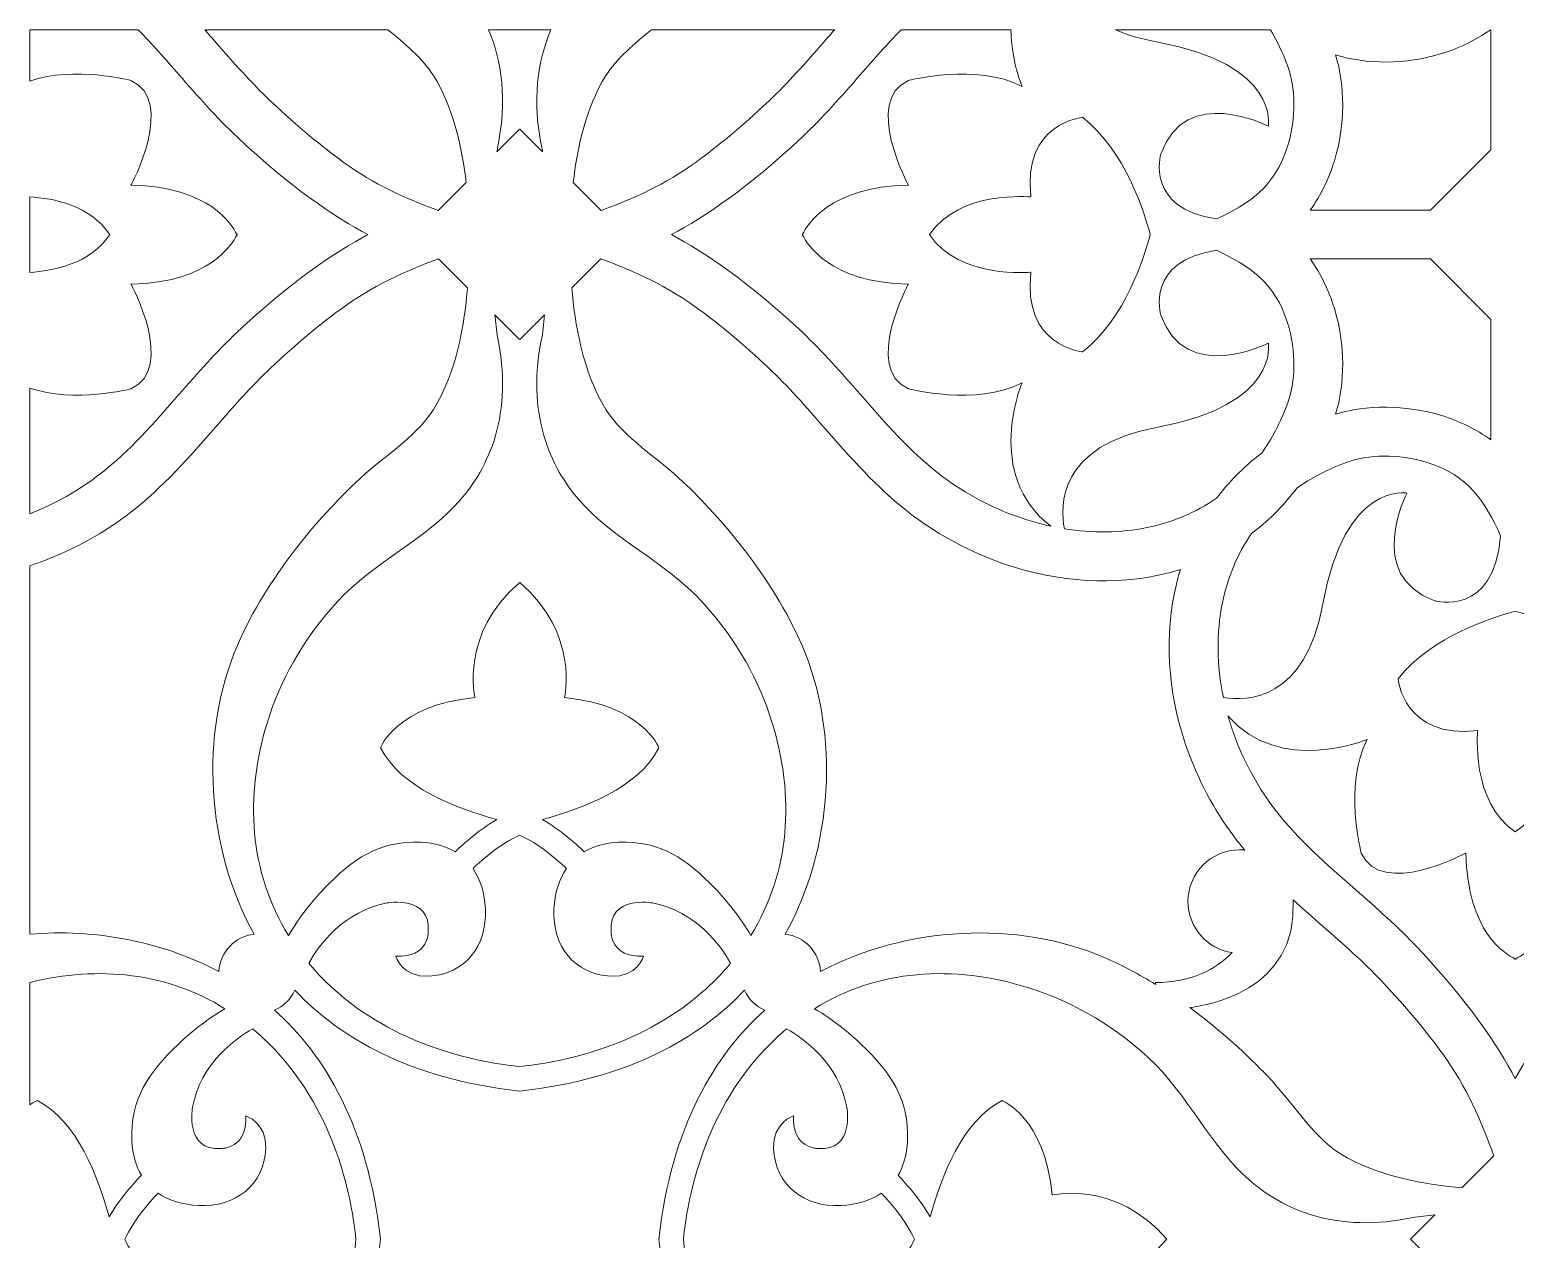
# Model space of a CAD drawing. Header units: millimetres. Extents: x -1200 to 1200, y -590 to 590.
# Drawn here: x -1200 to -476, y 0 to 590 of the extents above; entities that cross this region are included whole.
import ezdxf

# ---------------------------------------------------------------- set-up
doc = ezdxf.new("R2010")
doc.units = ezdxf.units.MM
doc.header["$MEASUREMENT"] = 0
doc.layers.add('Layer 1', color=7, linetype='Continuous')

msp = doc.modelspace()

# ---------------------------------------------------------------- linework, layer by layer
at = {"layer": 'Layer 1', "color": 250, "lineweight": 20}
for points, knots in [([(-1200.0556, 353.8584), (-1200.0556, 353.8584), (-1200.0556, 415.1503), (-1200.0556, 415.1503), (-1178.2858, 407.64), (-1150.703, 414.836), (-1150.703, 414.836), (-1128.4043, 424.9087), (-1150.703, 465.9249), (-1150.703, 465.9249), (-1112.0214, 466.5678), (-1101.0779, 485.7041), (-1099.221, 489.6693), (-1099.221, 489.6693), (-1098.9129, 489.6693), (-1098.9129, 489.6693), (-1098.9129, 489.6693), (-1098.9586, 489.7995), (-1099.0593, 490.0284), (-1098.9586, 490.2613), (-1098.9129, 490.3875), (-1098.9129, 490.3875), (-1098.9129, 490.3875), (-1099.221, 490.3875), (-1099.221, 490.3875), (-1101.0779, 494.3547), (-1112.0214, 513.4921), (-1150.703, 514.136), (-1150.703, 514.136), (-1128.4043, 555.1481), (-1150.703, 565.2239), (-1150.703, 565.2239), (-1178.2858, 572.4168), (-1200.0556, 564.9076), (-1200.0556, 564.9076), (-1200.0556, 589.9734), (-1200.0556, 589.9734), (-1200.0556, 589.9734), (-1147.1529, 589.9734), (-1147.1529, 589.9734), (-1140.3586, 582.9972), (-1133.8187, 575.5255), (-1127.2807, 568.0549), (-1118.1271, 557.5987), (-1108.9725, 547.1425), (-1098.9484, 537.6953), (-1072.7447, 513.0038), (-1051.1355, 498.5163), (-1035.1248, 490.0284), (-1051.1355, 481.5415), (-1072.7447, 467.053), (-1098.9484, 442.3635), (-1108.9725, 432.9144), (-1118.1271, 422.4581), (-1127.2807, 412.003), (-1139.4373, 398.1125), (-1151.6061, 384.2109), (-1165.3969, 373.5085), (-1176.0983, 365.2037), (-1187.8502, 358.5998), (-1200.0556, 353.8584)], [0, 0, 0, 0, 0.05, 0.05, 0.05, 0.1, 0.1, 0.1, 0.15, 0.15, 0.15, 0.2, 0.2, 0.2, 0.25, 0.25, 0.25, 0.3, 0.3, 0.3, 0.35, 0.35, 0.35, 0.4, 0.4, 0.4, 0.45, 0.45, 0.45, 0.5, 0.5, 0.5, 0.55, 0.55, 0.55, 0.6, 0.6, 0.6, 0.65, 0.65, 0.65, 0.7, 0.7, 0.7, 0.75, 0.75, 0.75, 0.8, 0.8, 0.8, 0.85, 0.85, 0.85, 0.9, 0.9, 0.9, 0.95, 0.95, 0.95, 1, 1, 1, 1]), ([(-1114.7173, 589.9734), (-1114.7173, 589.9734), (-1025.4607, 589.9734), (-1025.4607, 589.9734), (-1016.9813, 583.162), (-1008.5, 576.087), (-1003.1508, 567.6002), (-993.3861, 552.1178), (-989.0915, 531.5675), (-987.2172, 515.4167), (-987.2172, 515.4167), (-1000.8505, 501.7806), (-1000.8505, 501.7806), (-1016.7789, 507.6602), (-1032.0342, 514.5215), (-1047.1105, 525.4284), (-1057.284, 532.7912), (-1069.1102, 542.4489), (-1082.5573, 555.1207), (-1091.9152, 563.9371), (-1100.6041, 573.8674), (-1109.2969, 583.7957), (-1111.101, 585.8576), (-1112.9051, 587.9185), (-1114.7173, 589.9734)], [0, 0, 0, 0, 0.125, 0.125, 0.125, 0.25, 0.25, 0.25, 0.375, 0.375, 0.375, 0.5, 0.5, 0.5, 0.625, 0.625, 0.625, 0.75, 0.75, 0.75, 0.875, 0.875, 0.875, 1, 1, 1, 1]), ([(-976.3512, 589.9734), (-976.3512, 589.9734), (-945.8417, 589.9734), (-945.8417, 589.9734), (-952.2667, 575.0362), (-955.3319, 555.6557), (-950.0447, 531.1341), (-950.0447, 531.1341), (-949.9644, 530.4088), (-949.9644, 530.4088), (-949.9644, 530.4088), (-960.9464, 541.395), (-960.9464, 541.395), (-960.9464, 541.395), (-961.0969, 541.2445), (-961.0969, 541.2445), (-961.0969, 541.2445), (-961.2464, 541.395), (-961.2464, 541.395), (-961.2464, 541.395), (-972.2285, 530.4088), (-972.2285, 530.4088), (-972.2285, 530.4088), (-972.1501, 531.1341), (-972.1501, 531.1341), (-966.862, 555.6557), (-969.926, 575.0362), (-976.3512, 589.9734)], [0, 0, 0, 0, 0.11111111, 0.11111111, 0.11111111, 0.22222222, 0.22222222, 0.22222222, 0.33333333, 0.33333333, 0.33333333, 0.44444444, 0.44444444, 0.44444444, 0.55555556, 0.55555556, 0.55555556, 0.66666667, 0.66666667, 0.66666667, 0.77777778, 0.77777778, 0.77777778, 0.88888889, 0.88888889, 0.88888889, 1, 1, 1, 1]), ([(-896.7332, 589.9734), (-896.7332, 589.9734), (-807.4776, 589.9734), (-807.4776, 589.9734), (-809.2898, 587.9185), (-811.0949, 585.8576), (-812.8989, 583.7957), (-821.5898, 573.8674), (-830.2796, 563.9371), (-839.6366, 555.1207), (-853.0837, 542.4489), (-864.9098, 532.7912), (-875.0843, 525.4284), (-890.1596, 514.5215), (-905.4149, 507.6602), (-921.3434, 501.7806), (-921.3434, 501.7806), (-934.9756, 515.4167), (-934.9756, 515.4167), (-933.1024, 531.5675), (-928.8088, 552.1178), (-919.0441, 567.6002), (-913.6949, 576.087), (-905.2135, 583.162), (-896.7332, 589.9734)], [0, 0, 0, 0, 0.125, 0.125, 0.125, 0.25, 0.25, 0.25, 0.375, 0.375, 0.375, 0.5, 0.5, 0.5, 0.625, 0.625, 0.625, 0.75, 0.75, 0.75, 0.875, 0.875, 0.875, 1, 1, 1, 1]), ([(-775.042, 589.9734), (-775.042, 589.9734), (-721.4844, 589.9734), (-721.4844, 589.9734), (-721.2912, 574.6425), (-716.1017, 562.3441), (-716.1017, 562.3441), (-738.4023, 573.8562), (-771.4909, 565.2239), (-771.4909, 565.2239), (-793.7926, 555.1481), (-771.4909, 514.136), (-771.4909, 514.136), (-810.1715, 513.4921), (-821.116, 494.3547), (-822.9729, 490.3875), (-822.9729, 490.3875), (-823.281, 490.3875), (-823.281, 490.3875), (-823.281, 490.3875), (-823.2362, 490.2613), (-823.1346, 490.0284), (-823.2362, 489.7995), (-823.281, 489.6693), (-823.281, 489.6693), (-823.281, 489.6693), (-822.9729, 489.6693), (-822.9729, 489.6693), (-821.116, 485.7041), (-810.1715, 466.5678), (-771.4909, 465.9249), (-771.4909, 465.9249), (-793.7926, 424.9087), (-771.4909, 414.836), (-771.4909, 414.836), (-738.4023, 406.1996), (-716.1017, 417.7138), (-716.1017, 417.7138), (-734.964, 373.0487), (-702.1298, 347.8344), (-708.3739, 349.1863), (-714.5834, 351.0142), (-720.6871, 353.304), (-733.4132, 358.08), (-745.6725, 364.8751), (-756.7979, 373.5085), (-770.5888, 384.2109), (-782.7576, 398.1125), (-794.9143, 412.003), (-804.0658, 422.4581), (-813.2204, 432.9144), (-823.2454, 442.3635), (-849.4491, 467.053), (-871.0593, 481.5415), (-887.0681, 490.0284), (-871.0593, 498.5163), (-849.4491, 513.0038), (-823.2454, 537.6953), (-813.2204, 547.1425), (-804.0658, 557.5987), (-794.9143, 568.0549), (-788.3763, 575.5255), (-781.8363, 582.9972), (-775.042, 589.9734)], [0, 0, 0, 0, 0.04761905, 0.04761905, 0.04761905, 0.0952381, 0.0952381, 0.0952381, 0.14285714, 0.14285714, 0.14285714, 0.19047619, 0.19047619, 0.19047619, 0.23809524, 0.23809524, 0.23809524, 0.28571429, 0.28571429, 0.28571429, 0.33333333, 0.33333333, 0.33333333, 0.38095238, 0.38095238, 0.38095238, 0.42857143, 0.42857143, 0.42857143, 0.47619048, 0.47619048, 0.47619048, 0.52380952, 0.52380952, 0.52380952, 0.57142857, 0.57142857, 0.57142857, 0.61904762, 0.61904762, 0.61904762, 0.66666667, 0.66666667, 0.66666667, 0.71428571, 0.71428571, 0.71428571, 0.76190476, 0.76190476, 0.76190476, 0.80952381, 0.80952381, 0.80952381, 0.85714286, 0.85714286, 0.85714286, 0.9047619, 0.9047619, 0.9047619, 0.95238095, 0.95238095, 0.95238095, 1, 1, 1, 1]), ([(-670.5007, 589.9734), (-670.5007, 589.9734), (-594.92, 589.9734), (-594.92, 589.9734), (-591.7898, 584.6664), (-589.0146, 578.8641), (-586.6481, 572.5572), (-582.6993, 562.0227), (-582.324, 547.058), (-586.6379, 533.0048), (-592.7132, 513.2012), (-605.666, 504.9361), (-621.265, 497.6791), (-656.1515, 502.691), (-648.4837, 529.2451), (-648.4837, 529.2451), (-636.2559, 563.7835), (-595.9725, 542.9168), (-595.9725, 542.9168), (-595.9725, 542.9168), (-590.2166, 573.1371), (-649.9217, 583.932), (-658.1152, 585.4131), (-664.8922, 587.4923), (-670.5007, 589.9734)], [0, 0, 0, 0, 0.125, 0.125, 0.125, 0.25, 0.25, 0.25, 0.375, 0.375, 0.375, 0.5, 0.5, 0.5, 0.625, 0.625, 0.625, 0.75, 0.75, 0.75, 0.875, 0.875, 0.875, 1, 1, 1, 1]), ([(-487.6674, 589.9734), (-487.6674, 589.9734), (-487.4101, 589.9734), (-487.4101, 589.9734), (-487.4101, 589.9734), (-487.4101, 531.4026), (-487.4101, 531.4026), (-487.4101, 531.4026), (-516.9027, 501.9006), (-516.9027, 501.9006), (-516.9027, 501.9006), (-575.6438, 501.9006), (-575.6438, 501.9006), (-570.3007, 509.2411), (-566.3945, 517.4766), (-563.784, 525.9797), (-558.3353, 543.7266), (-558.5661, 562.9748), (-563.1596, 577.6729), (-548.4668, 573.077), (-529.2241, 572.8481), (-511.4793, 578.2985), (-503.0783, 580.8783), (-494.9407, 584.7254), (-487.6674, 589.9734)], [0, 0, 0, 0, 0.125, 0.125, 0.125, 0.25, 0.25, 0.25, 0.375, 0.375, 0.375, 0.5, 0.5, 0.5, 0.625, 0.625, 0.625, 0.75, 0.75, 0.75, 0.875, 0.875, 0.875, 1, 1, 1, 1]), ([(-653.5817, 490.0284), (-656.2044, 479.971), (-665.7027, 448.9573), (-686.6091, 432.8249), (-686.6091, 432.8249), (-716.1017, 435.7016), (-711.7858, 471.6794), (-711.7858, 471.6794), (-746.6468, 468.1282), (-761.178, 490.0284), (-746.6468, 511.9317), (-711.7858, 508.3795), (-711.7858, 508.3795), (-716.1017, 544.3562), (-686.6091, 547.233), (-686.6091, 547.233), (-665.7027, 531.1015), (-656.2044, 500.0899), (-653.5817, 490.0284)], [0, 0, 0, 0, 0.16666667, 0.16666667, 0.16666667, 0.33333333, 0.33333333, 0.33333333, 0.5, 0.5, 0.5, 0.66666667, 0.66666667, 0.66666667, 0.83333333, 0.83333333, 0.83333333, 1, 1, 1, 1]), ([(-1200.0556, 471.6133), (-1200.0556, 471.6133), (-1200.0556, 508.4456), (-1200.0556, 508.4456), (-1188.5925, 507.7661), (-1170.4868, 504.3054), (-1161.0149, 490.0284), (-1170.4868, 475.7535), (-1188.5925, 472.2928), (-1200.0556, 471.6133)], [0, 0, 0, 0, 0.33333333, 0.33333333, 0.33333333, 0.66666667, 0.66666667, 0.66666667, 1, 1, 1, 1]), ([(-1200.0556, 148.7938), (-1200.0556, 148.7938), (-1200.0556, 328.5098), (-1200.0556, 328.5098), (-1197.7491, 329.2565), (-1195.4529, 330.057), (-1193.1718, 330.9125), (-1178.1637, 336.5419), (-1163.7718, 344.507), (-1150.7865, 354.5827), (-1135.1702, 366.7001), (-1122.2274, 381.4867), (-1109.2969, 396.2621), (-1100.6041, 406.1904), (-1091.9152, 416.1207), (-1082.5573, 424.9371), (-1069.9522, 436.8165), (-1058.7708, 446.0459), (-1049.0366, 453.2195), (-1033.158, 464.9229), (-1017.318, 472.1198), (-1000.6787, 478.2874), (-1000.6787, 478.2874), (-986.5075, 464.1111), (-986.5075, 464.1111), (-987.8824, 447.2982), (-991.8627, 422.627), (-1003.1508, 404.7246), (-1011.9149, 390.8199), (-1029.0881, 380.7044), (-1040.8858, 369.3266), (-1058.8664, 351.9857), (-1084.0034, 323.7095), (-1098.7919, 289.5901), (-1117.5189, 246.3849), (-1113.86, 190.6655), (-1090.6237, 148.7968), (-1099.9614, 147.7409), (-1107.2945, 140.0638), (-1107.8153, 130.5719), (-1135.339, 145.1917), (-1168.4925, 151.519), (-1200.0556, 148.7938)], [0, 0, 0, 0, 0.07142857, 0.07142857, 0.07142857, 0.14285714, 0.14285714, 0.14285714, 0.21428571, 0.21428571, 0.21428571, 0.28571429, 0.28571429, 0.28571429, 0.35714286, 0.35714286, 0.35714286, 0.42857143, 0.42857143, 0.42857143, 0.5, 0.5, 0.5, 0.57142857, 0.57142857, 0.57142857, 0.64285714, 0.64285714, 0.64285714, 0.71428571, 0.71428571, 0.71428571, 0.78571429, 0.78571429, 0.78571429, 0.85714286, 0.85714286, 0.85714286, 0.92857143, 0.92857143, 0.92857143, 1, 1, 1, 1]), ([(-814.3806, 130.5719), (-814.8993, 140.0638), (-822.2315, 147.7409), (-831.5681, 148.7968), (-808.3308, 190.6655), (-804.6749, 246.3849), (-823.401, 289.5901), (-838.1895, 323.7095), (-863.3294, 351.9857), (-881.3091, 369.3266), (-893.1058, 380.7044), (-910.2789, 390.8199), (-919.0441, 404.7246), (-930.3322, 422.627), (-934.3095, 447.2982), (-935.6885, 464.1111), (-935.6885, 464.1111), (-921.5163, 478.2874), (-921.5163, 478.2874), (-904.8759, 472.1198), (-889.0359, 464.9229), (-873.1573, 453.2195), (-863.4241, 446.0459), (-852.2416, 436.8165), (-839.6366, 424.9371), (-830.2796, 416.1207), (-821.5898, 406.1904), (-812.8989, 396.2621), (-799.9664, 381.4867), (-787.0237, 366.7001), (-771.4064, 354.5827), (-758.423, 344.507), (-744.0312, 336.5419), (-729.022, 330.9125), (-703.3237, 321.2711), (-675.7918, 318.5225), (-650.3122, 323.7227), (-646.4528, 324.509), (-642.6403, 325.4805), (-638.8888, 326.633), (-640.041, 322.8804), (-641.0112, 319.0667), (-641.8003, 315.2063), (-646.997, 289.7193), (-644.2492, 262.1806), (-634.6125, 236.4749), (-628.9827, 221.4604), (-621.02, 207.0644), (-610.9461, 194.0773), (-609.8274, 192.6328), (-608.6844, 191.2127), (-607.523, 189.815), (-608.3345, 189.8944), (-609.1562, 189.934), (-609.9881, 189.934), (-623.8898, 189.934), (-635.1647, 178.6569), (-635.1647, 164.7502), (-635.1647, 152.0815), (-625.8068, 141.5978), (-613.6308, 139.8309), (-621.6424, 131.4783), (-633.4847, 125.3932), (-650.9905, 125.1754), (-650.9905, 125.1754), (-650.9254, 124.2661), (-650.9254, 124.2661), (-658.8414, 129.1447), (-667.2342, 133.6379), (-676.0126, 137.4454), (-718.3877, 155.825), (-772.8078, 152.6532), (-814.3806, 130.5719)], [0, 0, 0, 0, 0.04166667, 0.04166667, 0.04166667, 0.08333333, 0.08333333, 0.08333333, 0.125, 0.125, 0.125, 0.16666667, 0.16666667, 0.16666667, 0.20833333, 0.20833333, 0.20833333, 0.25, 0.25, 0.25, 0.29166667, 0.29166667, 0.29166667, 0.33333333, 0.33333333, 0.33333333, 0.375, 0.375, 0.375, 0.41666667, 0.41666667, 0.41666667, 0.45833333, 0.45833333, 0.45833333, 0.5, 0.5, 0.5, 0.54166667, 0.54166667, 0.54166667, 0.58333333, 0.58333333, 0.58333333, 0.625, 0.625, 0.625, 0.66666667, 0.66666667, 0.66666667, 0.70833333, 0.70833333, 0.70833333, 0.75, 0.75, 0.75, 0.79166667, 0.79166667, 0.79166667, 0.83333333, 0.83333333, 0.83333333, 0.875, 0.875, 0.875, 0.91666667, 0.91666667, 0.91666667, 0.95833333, 0.95833333, 0.95833333, 1, 1, 1, 1]), ([(-695.4637, 346.577), (-697.5343, 357.139), (-698.8868, 387.2768), (-649.9217, 396.1279), (-590.2166, 406.9218), (-595.9725, 437.1431), (-595.9725, 437.1431), (-595.9725, 437.1431), (-636.2559, 416.2753), (-648.4837, 450.8137), (-648.4837, 450.8137), (-656.1515, 477.3678), (-621.2681, 482.3808), (-605.6671, 475.1217), (-592.7142, 466.8577), (-586.6379, 447.053), (-582.324, 432.9998), (-582.6993, 418.0341), (-586.6481, 407.5026), (-590.0417, 398.4543), (-594.2742, 390.4506), (-599.1912, 383.4541), (-599.1912, 383.4541), (-600.3037, 382.6026), (-600.3037, 382.6026), (-608.4678, 376.2683), (-615.4359, 369.1384), (-621.261, 361.3992), (-631.4966, 354.3081), (-642.9891, 349.6135), (-655.0908, 347.1436), (-668.0763, 344.4937), (-681.7908, 344.3767), (-695.4637, 346.577)], [0, 0, 0, 0, 0.09090909, 0.09090909, 0.09090909, 0.18181818, 0.18181818, 0.18181818, 0.27272727, 0.27272727, 0.27272727, 0.36363636, 0.36363636, 0.36363636, 0.45454545, 0.45454545, 0.45454545, 0.54545455, 0.54545455, 0.54545455, 0.63636364, 0.63636364, 0.63636364, 0.72727273, 0.72727273, 0.72727273, 0.81818182, 0.81818182, 0.81818182, 0.90909091, 0.90909091, 0.90909091, 1, 1, 1, 1]), ([(-563.1596, 402.3839), (-558.5661, 417.084), (-558.3353, 436.3313), (-563.784, 454.0781), (-566.3945, 462.5822), (-570.3007, 470.8148), (-575.6438, 478.1551), (-575.6438, 478.1551), (-516.9027, 478.1551), (-516.9027, 478.1551), (-516.9027, 478.1551), (-487.4101, 448.6542), (-487.4101, 448.6542), (-487.4101, 448.6542), (-487.4101, 389.8962), (-487.4101, 389.8962), (-494.7485, 395.2418), (-502.9786, 399.147), (-511.4793, 401.7583), (-529.2241, 407.2097), (-548.4668, 406.9788), (-563.1596, 402.3839)], [0, 0, 0, 0, 0.14285714, 0.14285714, 0.14285714, 0.28571429, 0.28571429, 0.28571429, 0.42857143, 0.42857143, 0.42857143, 0.57142857, 0.57142857, 0.57142857, 0.71428571, 0.71428571, 0.71428571, 0.85714286, 0.85714286, 0.85714286, 1, 1, 1, 1]), ([(-961.0969, 438.9954), (-961.0969, 438.9954), (-960.9464, 438.8439), (-960.9464, 438.8439), (-960.9464, 438.8439), (-948.9749, 450.8199), (-948.9749, 450.8199), (-948.9749, 450.8199), (-950.0447, 441.1896), (-950.0447, 441.1896), (-958.4519, 402.2008), (-945.7441, 376.2052), (-931.9857, 360.4034), (-915.1349, 341.0544), (-890.1057, 330.5067), (-872.2278, 311.055), (-854.3824, 291.6409), (-844.0369, 271.3297), (-838.2088, 252.7497), (-826.5943, 215.713), (-829.3665, 178.8512), (-848.3752, 148.1926), (-853.8607, 157.4454), (-859.998, 165.0402), (-865.7753, 171.0663), (-879.4623, 185.3443), (-892.4549, 194.5208), (-912.8986, 193.6114), (-919.4875, 193.3164), (-925.0735, 191.7102), (-929.6335, 188.9972), (-934.0633, 193.2838), (-941.3356, 199.6742), (-949.9258, 204.7044), (-930.4318, 210.1182), (-903.1155, 220.1522), (-893.2176, 239.7158), (-893.2176, 239.7158), (-901.1284, 260.5835), (-939.2549, 264.1805), (-939.2549, 264.1805), (-931.7824, 295.4586), (-961.0969, 320.3373), (-990.4115, 295.4586), (-982.9389, 264.1805), (-982.9389, 264.1805), (-1021.0634, 260.5835), (-1028.9773, 239.7158), (-1028.9773, 239.7158), (-1019.0783, 220.1522), (-991.763, 210.1182), (-972.2671, 204.7044), (-980.8573, 199.6742), (-988.1325, 193.2838), (-992.5603, 188.9972), (-997.1203, 191.7102), (-1002.7064, 193.3164), (-1009.2952, 193.6114), (-1029.74, 194.5208), (-1042.7315, 185.3443), (-1056.4186, 171.0663), (-1062.1959, 165.0402), (-1068.3322, 157.4454), (-1073.8176, 148.1926), (-1092.8285, 178.8512), (-1095.5996, 215.713), (-1083.9831, 252.7497), (-1078.1559, 271.3297), (-1067.8115, 291.6409), (-1049.963, 311.055), (-1032.0871, 330.5067), (-1007.059, 341.0544), (-990.2081, 360.4034), (-976.4488, 376.2052), (-963.741, 402.2008), (-972.1501, 441.1896), (-972.1501, 441.1896), (-973.219, 450.8199), (-973.219, 450.8199), (-973.219, 450.8199), (-961.2464, 438.8439), (-961.2464, 438.8439), (-961.2464, 438.8439), (-961.0969, 438.9954), (-961.0969, 438.9954)], [0, 0, 0, 0, 0.03571429, 0.03571429, 0.03571429, 0.07142857, 0.07142857, 0.07142857, 0.10714286, 0.10714286, 0.10714286, 0.14285714, 0.14285714, 0.14285714, 0.17857143, 0.17857143, 0.17857143, 0.21428571, 0.21428571, 0.21428571, 0.25, 0.25, 0.25, 0.28571429, 0.28571429, 0.28571429, 0.32142857, 0.32142857, 0.32142857, 0.35714286, 0.35714286, 0.35714286, 0.39285714, 0.39285714, 0.39285714, 0.42857143, 0.42857143, 0.42857143, 0.46428571, 0.46428571, 0.46428571, 0.5, 0.5, 0.5, 0.53571429, 0.53571429, 0.53571429, 0.57142857, 0.57142857, 0.57142857, 0.60714286, 0.60714286, 0.60714286, 0.64285714, 0.64285714, 0.64285714, 0.67857143, 0.67857143, 0.67857143, 0.71428571, 0.71428571, 0.71428571, 0.75, 0.75, 0.75, 0.78571429, 0.78571429, 0.78571429, 0.82142857, 0.82142857, 0.82142857, 0.85714286, 0.85714286, 0.85714286, 0.89285714, 0.89285714, 0.89285714, 0.92857143, 0.92857143, 0.92857143, 0.96428571, 0.96428571, 0.96428571, 1, 1, 1, 1]), ([(-617.8776, 264.2405), (-606.4837, 262.3301), (-577.9806, 262.5865), (-569.4159, 309.9899), (-558.6261, 369.7122), (-528.4135, 363.9576), (-528.4135, 363.9576), (-528.4135, 363.9576), (-549.2742, 323.6627), (-514.7468, 311.4303), (-514.7468, 311.4303), (-485.9793, 303.1236), (-482.6874, 343.1744), (-490.0675, 359.2631), (-498.2478, 372.6825), (-518.5054, 378.8999), (-532.5536, 383.215), (-547.5129, 382.8386), (-558.0454, 378.8897), (-567.0881, 375.4941), (-575.0894, 371.2624), (-582.0851, 366.342), (-582.0851, 366.342), (-582.9362, 365.2302), (-582.9362, 365.2302), (-589.2688, 357.0638), (-596.3956, 350.0916), (-604.1315, 344.2659), (-611.2248, 334.0263), (-615.9129, 322.5345), (-618.3841, 310.4283), (-621.4085, 295.598), (-621.1349, 279.8236), (-617.8776, 264.2405)], [0, 0, 0, 0, 0.09090909, 0.09090909, 0.09090909, 0.18181818, 0.18181818, 0.18181818, 0.27272727, 0.27272727, 0.27272727, 0.36363636, 0.36363636, 0.36363636, 0.45454545, 0.45454545, 0.45454545, 0.54545455, 0.54545455, 0.54545455, 0.63636364, 0.63636364, 0.63636364, 0.72727273, 0.72727273, 0.72727273, 0.81818182, 0.81818182, 0.81818182, 0.90909091, 0.90909091, 0.90909091, 1, 1, 1, 1]), ([(-475.5404, 306.3288), (-485.5949, 303.7074), (-516.6027, 294.2054), (-532.7285, 273.295), (-532.7285, 273.295), (-529.8515, 243.7929), (-493.8861, 248.1091), (-493.8861, 248.1091), (-497.4373, 213.2401), (-475.5404, 198.6996), (-453.6444, 213.2401), (-457.1976, 248.1091), (-457.1976, 248.1091), (-421.2291, 243.7929), (-418.3522, 273.295), (-418.3522, 273.295), (-434.481, 294.2054), (-465.4848, 303.7074), (-475.5404, 306.3288)], [0, 0, 0, 0, 0.16666667, 0.16666667, 0.16666667, 0.33333333, 0.33333333, 0.33333333, 0.5, 0.5, 0.5, 0.66666667, 0.66666667, 0.66666667, 0.83333333, 0.83333333, 0.83333333, 1, 1, 1, 1]), ([(-335.4068, 255.2959), (-360.9047, 225.9037), (-403.2474, 243.7929), (-403.2474, 243.7929), (-391.7376, 221.4869), (-400.3705, 188.3868), (-400.3705, 188.3868), (-410.4413, 166.0807), (-451.4416, 188.3868), (-451.4416, 188.3868), (-452.0874, 149.694), (-471.2183, 138.7485), (-475.1824, 136.892), (-475.1824, 136.892), (-475.1824, 136.5808), (-475.1824, 136.5808), (-475.1824, 136.5808), (-475.3074, 136.6265), (-475.5404, 136.7273), (-475.7722, 136.6265), (-475.9003, 136.5808), (-475.9003, 136.5808), (-475.9003, 136.5808), (-475.9003, 136.892), (-475.9003, 136.892), (-479.8634, 138.7485), (-498.9953, 149.694), (-499.641, 188.3868), (-499.641, 188.3868), (-540.6433, 166.0807), (-550.7122, 188.3868), (-550.7122, 188.3868), (-559.345, 221.4869), (-547.8383, 243.7929), (-547.8383, 243.7929), (-590.1759, 225.9037), (-615.6728, 255.2918), (-614.6742, 251.7732), (-613.522, 248.2759), (-612.2254, 244.8132), (-607.4529, 232.0824), (-600.6586, 219.8216), (-592.0267, 208.691), (-581.3264, 194.8941), (-567.4308, 182.7228), (-553.5454, 170.5627), (-543.0922, 161.4096), (-532.6369, 152.2513), (-523.1935, 142.2255), (-498.5102, 116.0131), (-484.0278, 94.3988), (-475.5404, 78.3823), (-467.0539, 94.3988), (-452.5705, 116.0131), (-427.8871, 142.2255), (-418.4448, 152.2513), (-407.9894, 161.4096), (-397.5363, 170.5627), (-383.6518, 182.7228), (-369.7542, 194.8951), (-359.0539, 208.691), (-350.4241, 219.8216), (-343.6288, 232.0824), (-338.8563, 244.8132), (-337.5566, 248.2759), (-336.4075, 251.7742), (-335.4068, 255.2959)], [0, 0, 0, 0, 0.04545455, 0.04545455, 0.04545455, 0.09090909, 0.09090909, 0.09090909, 0.13636364, 0.13636364, 0.13636364, 0.18181818, 0.18181818, 0.18181818, 0.22727273, 0.22727273, 0.22727273, 0.27272727, 0.27272727, 0.27272727, 0.31818182, 0.31818182, 0.31818182, 0.36363636, 0.36363636, 0.36363636, 0.40909091, 0.40909091, 0.40909091, 0.45454545, 0.45454545, 0.45454545, 0.5, 0.5, 0.5, 0.54545455, 0.54545455, 0.54545455, 0.59090909, 0.59090909, 0.59090909, 0.63636364, 0.63636364, 0.63636364, 0.68181818, 0.68181818, 0.68181818, 0.72727273, 0.72727273, 0.72727273, 0.77272727, 0.77272727, 0.77272727, 0.81818182, 0.81818182, 0.81818182, 0.86363636, 0.86363636, 0.86363636, 0.90909091, 0.90909091, 0.90909091, 0.95454545, 0.95454545, 0.95454545, 1, 1, 1, 1]), ([(-961.0969, 197.1188), (-951.7023, 192.8505), (-943.2363, 185.5508), (-938.3356, 180.8236), (-941.9417, 175.5625), (-943.9735, 168.8782), (-944.3742, 161.137), (-945.3109, 143.0657), (-934.3898, 129.1295), (-916.6268, 128.2923), (-903.7288, 127.684), (-900.6942, 138.0385), (-900.6942, 138.0385), (-916.8831, 137.3173), (-916.52, 149.9483), (-916.52, 149.9483), (-917.9579, 167.9922), (-896.3742, 164.0229), (-896.3742, 164.0229), (-875.0447, 160.0099), (-863.0071, 143.1135), (-858.2031, 134.6348), (-862.4518, 129.5669), (-867.2142, 124.7197), (-872.5074, 120.131), (-903.5355, 93.2402), (-942.3088, 86.1276), (-961.0969, 84.2498), (-979.885, 86.1276), (-1018.6593, 93.2402), (-1049.6864, 120.131), (-1054.9806, 124.7197), (-1059.743, 129.5669), (-1063.9898, 134.6348), (-1059.1867, 143.1135), (-1047.1471, 160.0099), (-1025.8187, 164.0229), (-1025.8187, 164.0229), (-1004.2359, 167.9922), (-1005.6739, 149.9483), (-1005.6739, 149.9483), (-1005.3138, 137.3173), (-1021.4997, 138.0385), (-1021.4997, 138.0385), (-1018.464, 127.684), (-1005.5671, 128.2923), (-987.805, 129.1295), (-976.8841, 143.0657), (-977.8197, 161.137), (-978.2213, 168.8782), (-980.2522, 175.5625), (-983.8583, 180.8236), (-978.9586, 185.5508), (-970.4925, 192.8505), (-961.0969, 197.1188)], [0, 0, 0, 0, 0.05555556, 0.05555556, 0.05555556, 0.11111111, 0.11111111, 0.11111111, 0.16666667, 0.16666667, 0.16666667, 0.22222222, 0.22222222, 0.22222222, 0.27777778, 0.27777778, 0.27777778, 0.33333333, 0.33333333, 0.33333333, 0.38888889, 0.38888889, 0.38888889, 0.44444444, 0.44444444, 0.44444444, 0.5, 0.5, 0.5, 0.55555556, 0.55555556, 0.55555556, 0.61111111, 0.61111111, 0.61111111, 0.66666667, 0.66666667, 0.66666667, 0.72222222, 0.72222222, 0.72222222, 0.77777778, 0.77777778, 0.77777778, 0.83333333, 0.83333333, 0.83333333, 0.88888889, 0.88888889, 0.88888889, 0.94444444, 0.94444444, 0.94444444, 1, 1, 1, 1]), ([(-486.0332, 40.6417), (-486.0332, 40.6417), (-501.5427, 25.1277), (-501.5427, 25.1277), (-518.3518, 26.5051), (-543.0149, 30.4866), (-560.9101, 41.7769), (-574.8108, 50.5435), (-584.9234, 67.7207), (-596.2979, 79.5227), (-605.901, 89.4846), (-618.861, 101.6426), (-634.3034, 113.0225), (-627.436, 113.7488), (-581.4556, 120.312), (-583.8688, 165.5335), (-579.0708, 161.1482), (-574.1753, 156.8625), (-569.2796, 152.5748), (-559.3552, 143.8795), (-549.4298, 135.1872), (-540.6139, 125.8285), (-527.9467, 112.3775), (-518.2909, 100.5471), (-510.9301, 90.3705), (-499.2424, 74.2025), (-492.199, 57.8269), (-486.0332, 40.6417)], [0, 0, 0, 0, 0.11111111, 0.11111111, 0.11111111, 0.22222222, 0.22222222, 0.22222222, 0.33333333, 0.33333333, 0.33333333, 0.44444444, 0.44444444, 0.44444444, 0.55555556, 0.55555556, 0.55555556, 0.66666667, 0.66666667, 0.66666667, 0.77777778, 0.77777778, 0.77777778, 0.88888889, 0.88888889, 0.88888889, 1, 1, 1, 1]), ([(-1200.0556, 65.497), (-1200.0556, 65.497), (-1200.0556, 125.2467), (-1200.0556, 125.2467), (-1166.1962, 133.6725), (-1132.9064, 129.8894), (-1104.8234, 112.465), (-1114.0756, 106.976), (-1121.6651, 100.8379), (-1127.6884, 95.059), (-1141.9654, 81.371), (-1151.1373, 68.3747), (-1150.2292, 47.9231), (-1149.9352, 41.3324), (-1148.3305, 35.7467), (-1145.6162, 31.1834), (-1149.9016, 26.7533), (-1156.2892, 19.48), (-1161.321, 10.8874), (-1166.7312, 30.3879), (-1176.7624, 57.711), (-1196.3223, 67.6128), (-1196.3223, 67.6128), (-1197.8081, 67.0493), (-1200.0556, 65.497)], [0, 0, 0, 0, 0.125, 0.125, 0.125, 0.25, 0.25, 0.25, 0.375, 0.375, 0.375, 0.5, 0.5, 0.5, 0.625, 0.625, 0.625, 0.75, 0.75, 0.75, 0.875, 0.875, 0.875, 1, 1, 1, 1]), ([(-645.4928, -0.0256), (-670.3309, -29.0475), (-701.4139, -21.6135), (-701.4139, -21.6135), (-705.0118, -59.7478), (-725.8705, -67.665), (-725.8705, -67.665), (-745.4325, -57.7632), (-755.4627, -30.4401), (-760.8728, -10.9385), (-765.9047, -19.5312), (-772.2911, -26.8065), (-776.5776, -31.2366), (-773.8634, -35.7979), (-772.2586, -41.3856), (-771.9637, -47.9774), (-771.0546, -68.428), (-780.2295, -81.4222), (-794.5044, -95.1122), (-800.5278, -100.8901), (-808.1173, -107.0282), (-817.3705, -112.5162), (-786.7197, -131.5345), (-749.8674, -134.3045), (-712.8433, -122.6856), (-694.2668, -116.8568), (-673.9613, -106.5104), (-654.5529, -88.6568), (-635.1067, -70.7758), (-624.563, -45.7374), (-605.2186, -28.8847), (-589.4223, -15.1215), (-563.4342, -2.41), (-524.4576, -10.8205), (-524.4576, -10.8205), (-514.8301, -11.8907), (-514.8301, -11.8907), (-514.8301, -11.8907), (-526.6898, -0.0256), (-526.6898, -0.0256), (-526.6898, -0.0256), (-514.8301, 11.8354), (-514.8301, 11.8354), (-514.8301, 11.8354), (-524.4576, 10.7653), (-524.4576, 10.7653), (-563.4342, 2.3588), (-589.4223, 15.0703), (-605.2186, 28.8315), (-624.563, 45.6862), (-635.1067, 70.7246), (-654.5529, 88.6046), (-673.9613, 106.4582), (-694.2668, 116.8046), (-712.8433, 122.6334), (-749.8674, 134.2533), (-786.7197, 131.4823), (-817.3705, 112.465), (-808.1173, 106.976), (-800.5278, 100.8379), (-794.5044, 95.059), (-780.2295, 81.371), (-771.0546, 68.3747), (-771.9637, 47.9231), (-772.2586, 41.3324), (-773.8634, 35.7467), (-776.5776, 31.1834), (-772.2911, 26.7533), (-765.9047, 19.48), (-760.8728, 10.8874), (-755.4627, 30.3879), (-745.4325, 57.711), (-725.8705, 67.6128), (-725.8705, 67.6128), (-705.0118, 59.6956), (-701.4139, 21.5592), (-701.4139, 21.5592), (-670.3309, 28.9953), (-645.4928, -0.0256)], [0, 0, 0, 0, 0.03846154, 0.03846154, 0.03846154, 0.07692308, 0.07692308, 0.07692308, 0.11538462, 0.11538462, 0.11538462, 0.15384615, 0.15384615, 0.15384615, 0.19230769, 0.19230769, 0.19230769, 0.23076923, 0.23076923, 0.23076923, 0.26923077, 0.26923077, 0.26923077, 0.30769231, 0.30769231, 0.30769231, 0.34615385, 0.34615385, 0.34615385, 0.38461538, 0.38461538, 0.38461538, 0.42307692, 0.42307692, 0.42307692, 0.46153846, 0.46153846, 0.46153846, 0.5, 0.5, 0.5, 0.53846154, 0.53846154, 0.53846154, 0.57692308, 0.57692308, 0.57692308, 0.61538462, 0.61538462, 0.61538462, 0.65384615, 0.65384615, 0.65384615, 0.69230769, 0.69230769, 0.69230769, 0.73076923, 0.73076923, 0.73076923, 0.76923077, 0.76923077, 0.76923077, 0.80769231, 0.80769231, 0.80769231, 0.84615385, 0.84615385, 0.84615385, 0.88461538, 0.88461538, 0.88461538, 0.92307692, 0.92307692, 0.92307692, 0.96153846, 0.96153846, 0.96153846, 1, 1, 1, 1]), ([(-961.0969, -72.3484), (-907.583, -78.227), (-873.3545, -98.2372), (-851.4698, -121.532), (-849.4908, -117.1661), (-845.9437, -113.6627), (-841.5475, -111.7411), (-865.8677, -90.0057), (-887.0885, -55.331), (-893.2156, -0.0256), (-887.0885, 55.2798), (-865.8677, 89.9545), (-841.5475, 111.6879), (-845.9437, 113.6125), (-849.4908, 117.1148), (-851.4698, 121.4798), (-873.3545, 98.185), (-907.583, 78.1758), (-961.0969, 72.2962), (-1014.6118, 78.1758), (-1048.8403, 98.185), (-1070.7261, 121.4798), (-1072.7031, 117.1148), (-1076.2511, 113.6125), (-1080.6475, 111.6879), (-1056.3261, 89.9545), (-1035.1044, 55.2798), (-1028.9782, -0.0256), (-1035.1044, -55.331), (-1056.3261, -90.0057), (-1080.6475, -111.7411), (-1076.2511, -113.6627), (-1072.7031, -117.1661), (-1070.7261, -121.532), (-1048.8403, -98.2372), (-1014.6118, -78.227), (-961.0969, -72.3484)], [0, 0, 0, 0, 0.08333333, 0.08333333, 0.08333333, 0.16666667, 0.16666667, 0.16666667, 0.25, 0.25, 0.25, 0.33333333, 0.33333333, 0.33333333, 0.41666667, 0.41666667, 0.41666667, 0.5, 0.5, 0.5, 0.58333333, 0.58333333, 0.58333333, 0.66666667, 0.66666667, 0.66666667, 0.75, 0.75, 0.75, 0.83333333, 0.83333333, 0.83333333, 0.91666667, 0.91666667, 0.91666667, 1, 1, 1, 1]), ([(-1040.9274, -0.0256), (-1042.8443, -18.9178), (-1050.0139, -57.4865), (-1076.7698, -88.3801), (-1081.3582, -93.6749), (-1086.203, -98.4386), (-1091.2705, -102.6876), (-1099.7478, -97.8832), (-1116.6373, -85.839), (-1120.6502, -64.5034), (-1120.6502, -64.5034), (-1124.6172, -42.9135), (-1106.5776, -44.355), (-1106.5776, -44.355), (-1093.9512, -43.9918), (-1094.6732, -60.1853), (-1094.6732, -60.1853), (-1084.3217, -57.1488), (-1084.9288, -44.2481), (-1085.7667, -26.4779), (-1099.6979, -15.5558), (-1117.7661, -16.4927), (-1125.5031, -16.8924), (-1132.1854, -18.9239), (-1137.4461, -22.5321), (-1142.1281, -17.6747), (-1149.3322, -9.3201), (-1153.6166, -0.0256), (-1149.3322, 9.2669), (-1142.1281, 17.6246), (-1137.4461, 22.4788), (-1132.1854, 18.8727), (-1125.5031, 16.8413), (-1117.7661, 16.4395), (-1099.6979, 15.5036), (-1085.7667, 26.4268), (-1084.9288, 44.1949), (-1084.3217, 57.0976), (-1094.6732, 60.1341), (-1094.6732, 60.1341), (-1093.9512, 43.9396), (-1106.5776, 44.3017), (-1106.5776, 44.3017), (-1124.6172, 42.8613), (-1120.6502, 64.4512), (-1120.6502, 64.4512), (-1116.6373, 85.7868), (-1099.7478, 97.829), (-1091.2705, 102.6365), (-1086.203, 98.3864), (-1081.3582, 93.6217), (-1076.7698, 88.3269), (-1050.0139, 57.4333), (-1042.8443, 18.8656), (-1040.9274, -0.0256)], [0, 0, 0, 0, 0.05555556, 0.05555556, 0.05555556, 0.11111111, 0.11111111, 0.11111111, 0.16666667, 0.16666667, 0.16666667, 0.22222222, 0.22222222, 0.22222222, 0.27777778, 0.27777778, 0.27777778, 0.33333333, 0.33333333, 0.33333333, 0.38888889, 0.38888889, 0.38888889, 0.44444444, 0.44444444, 0.44444444, 0.5, 0.5, 0.5, 0.55555556, 0.55555556, 0.55555556, 0.61111111, 0.61111111, 0.61111111, 0.66666667, 0.66666667, 0.66666667, 0.72222222, 0.72222222, 0.72222222, 0.77777778, 0.77777778, 0.77777778, 0.83333333, 0.83333333, 0.83333333, 0.88888889, 0.88888889, 0.88888889, 0.94444444, 0.94444444, 0.94444444, 1, 1, 1, 1]), ([(-881.2674, -0.0256), (-879.3505, -18.9178), (-872.181, -57.4865), (-845.4241, -88.3801), (-840.8366, -93.6749), (-835.9899, -98.4386), (-830.9223, -102.6876), (-822.446, -97.8832), (-805.5566, -85.839), (-801.5427, -64.5034), (-801.5427, -64.5034), (-797.5766, -42.9135), (-815.6162, -44.355), (-815.6162, -44.355), (-828.2417, -43.9918), (-827.5217, -60.1853), (-827.5217, -60.1853), (-837.8712, -57.1488), (-837.2631, -44.2481), (-836.4281, -26.4779), (-822.4949, -15.5558), (-804.4278, -16.4927), (-796.6898, -16.8924), (-790.0084, -18.9239), (-784.7467, -22.5321), (-780.0667, -17.6747), (-772.8616, -9.3201), (-768.5783, -0.0256), (-772.8616, 9.2669), (-780.0667, 17.6246), (-784.7467, 22.4788), (-790.0084, 18.8727), (-796.6898, 16.8413), (-804.4278, 16.4395), (-822.4949, 15.5036), (-836.4281, 26.4268), (-837.2631, 44.1949), (-837.8712, 57.0976), (-827.5217, 60.1341), (-827.5217, 60.1341), (-828.2417, 43.9396), (-815.6162, 44.3017), (-815.6162, 44.3017), (-797.5766, 42.8613), (-801.5427, 64.4512), (-801.5427, 64.4512), (-805.5566, 85.7868), (-822.446, 97.829), (-830.9223, 102.6365), (-835.9899, 98.3864), (-840.8366, 93.6217), (-845.4241, 88.3269), (-872.181, 57.4333), (-879.3505, 18.8656), (-881.2674, -0.0256)], [0, 0, 0, 0, 0.05555556, 0.05555556, 0.05555556, 0.11111111, 0.11111111, 0.11111111, 0.16666667, 0.16666667, 0.16666667, 0.22222222, 0.22222222, 0.22222222, 0.27777778, 0.27777778, 0.27777778, 0.33333333, 0.33333333, 0.33333333, 0.38888889, 0.38888889, 0.38888889, 0.44444444, 0.44444444, 0.44444444, 0.5, 0.5, 0.5, 0.55555556, 0.55555556, 0.55555556, 0.61111111, 0.61111111, 0.61111111, 0.66666667, 0.66666667, 0.66666667, 0.72222222, 0.72222222, 0.72222222, 0.77777778, 0.77777778, 0.77777778, 0.83333333, 0.83333333, 0.83333333, 0.88888889, 0.88888889, 0.88888889, 0.94444444, 0.94444444, 0.94444444, 1, 1, 1, 1])]:
    msp.add_open_spline(points, degree=3, knots=knots, dxfattribs=at)

doc.saveas('drawing.dxf')
